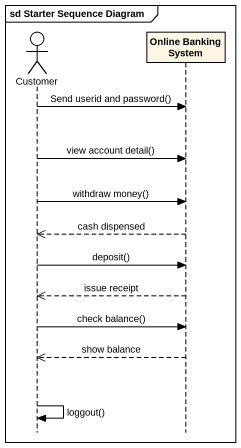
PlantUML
@startuml
mainframe sd Starter Sequence Diagram
hide footbox
actor Customer
participant "Online Banking System" as Online_Banking_System

Customer -> Online_Banking_System : Send userid and password()
Customer -> Online_Banking_System : view account detail()
Customer -> Online_Banking_System : withdraw money()
Online_Banking_System -->> Customer : cash dispensed
Customer -> Online_Banking_System : deposit()
Online_Banking_System -->> Customer : issue receipt
Customer -> Online_Banking_System : check balance()
Online_Banking_System -->> Customer : show balance
Customer -> Customer : loggout()
@enduml
